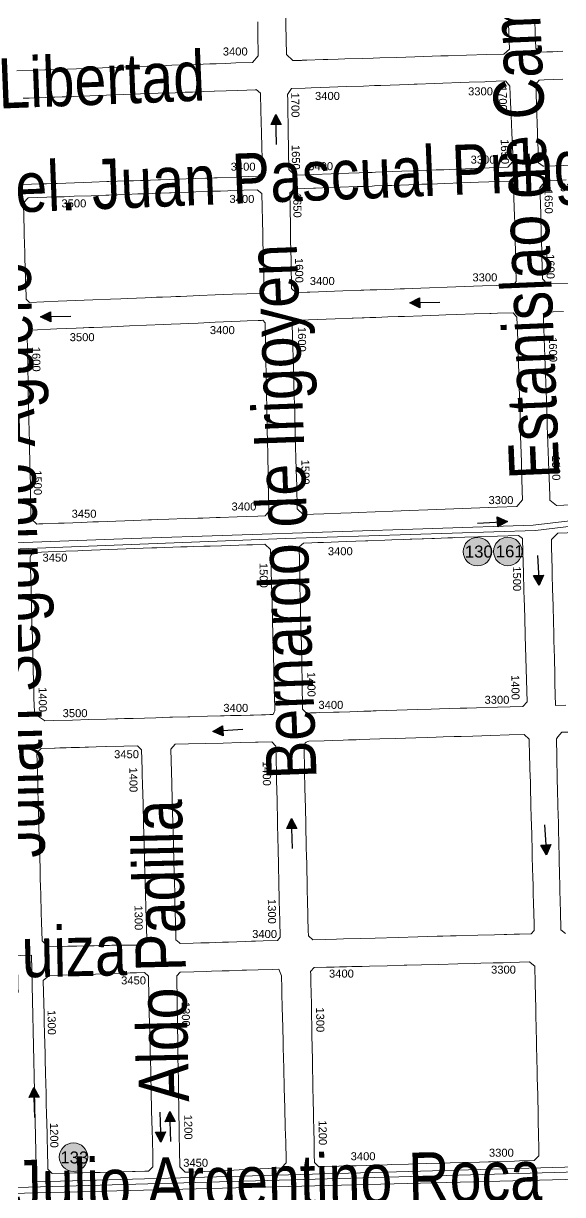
# Model space of a CAD drawing. Header units: millimetres. Extents: x 11558 to 23675, y 49449 to 61482.
# Drawn here: x 17126 to 17395, y 54693 to 55278 of the extents above; entities that cross this region are included whole.
import ezdxf

# ---------------------------------------------------------------- set-up
doc = ezdxf.new("R2010")
doc.units = ezdxf.units.MM
for name, color, linetype in [('0. plano base - nombres calles', 22, 'Continuous'), ('0. Plano Base - PLANO', 254, 'Continuous'), ('0. Plano base - sentido calles', 253, 'Continuous'), ('7. puesta en valor CC la lucila', 212, 'Continuous'), ('numeración', 7, 'Continuous')]:
    doc.layers.add(name, color=color, linetype=linetype)
for name, color, linetype, true_color in [('Linea 130 IDA', 7, 'Continuous', 0x26921c), ('Linea 133 ida', 7, 'Continuous', 0x940000), ('linea 161 vuelta', 7, 'Continuous', 0x9d070c), ('Linea 21 IDA Ramal F', 7, 'Continuous', 0x001861), ('Linea 314 IDA', 7, 'Continuous', 0x141414)]:
    doc.layers.add(name, color=color, linetype=linetype, true_color=true_color)
doc.layers.get('7. puesta en valor CC la lucila').off()
doc.styles.get("Standard").update_dxf_attribs({"font": 'arial.ttf'})

# ---------------------------------------------------------------- blocks, each defined once
blk = doc.blocks.new('MANZANAS')
at = {"layer": '0. Plano Base - PLANO', "color": 0, "linetype": 'Continuous', "lineweight": 5}
for points in [[(5637116, 6178210.33), (5637111.66, 6178207.84), (5637109.01, 6178206.33), (5637106.13, 6178204.69), (5637103.27, 6178205.46), (5637103.22, 6178205.55), (5637099.7, 6178211.81), (5637098.22, 6178214.43), (5637097.7, 6178215.36), (5637096.86, 6178216.86)], [(5637083.79, 6178213.21), (5637085.64, 6178209.97), (5637091.91, 6178198.94), (5637090.44, 6178195.51), (5637083.05, 6178191.37), (5637074.16, 6178186.39), (5637066.16, 6178181.92), (5637062.95, 6178180.12), (5637059.16, 6178178), (5637051.61, 6178173.77), (5637043.86, 6178169.43), (5637036.47, 6178165.29), (5637033.51, 6178163.63), (5637028.86, 6178161.03), (5637021.1, 6178156.69), (5637018.22, 6178155.07), (5637013.79, 6178152.59), (5637011.72, 6178151.44), (5637004.56, 6178147.42), (5637002.52, 6178146.28), (5637002.31, 6178146.16), (5637001.96, 6178145.97), (5636998.46, 6178144.01), (5636994.25, 6178145.34), (5636990.69, 6178151.8), (5636987.01, 6178158.45), (5636982.82, 6178166.06)], [(5637145.89, 6178161.74), (5637139, 6178157.84), (5637134.01, 6178155.02), (5637133.73, 6178154.86), (5637130.92, 6178155.25), (5637129.72, 6178157.39), (5637127.68, 6178161.02), (5637126.14, 6178163.75), (5637124.86, 6178166.03), (5637123.45, 6178168.53), (5637121.28, 6178172.39), (5637120.99, 6178172.91), (5637119.22, 6178176.05), (5637115.92, 6178181.93), (5637114.83, 6178183.87), (5637113.13, 6178186.89), (5637111.59, 6178189.6), (5637112.15, 6178192.05), (5637114.37, 6178193.36), (5637122.51, 6178197.97)], [(5636973.98, 6178153.09), (5636976.03, 6178149.31), (5636977.12, 6178147.3), (5636981.62, 6178138.99), (5636982.03, 6178138.24), (5636980.99, 6178133.93), (5636973.82, 6178129.87), (5636969.35, 6178127.34), (5636965.18, 6178124.98), (5636962.41, 6178123.41), (5636956.57, 6178120.11), (5636945.91, 6178114.07), (5636940.96, 6178111.26), (5636938.43, 6178109.83), (5636935.33, 6178108.08), (5636930.8, 6178105.51), (5636927.18, 6178103.46), (5636923.16, 6178101.18), (5636918.33, 6178098.45), (5636915.71, 6178096.97), (5636908.32, 6178092.78), (5636900.57, 6178088.39), (5636893.24, 6178084.24), (5636892.7, 6178083.93), (5636890.69, 6178082.79), (5636885.93, 6178080.1), (5636878.47, 6178075.88)], [(5637171.77, 6178108.69), (5637162.72, 6178103.61), (5637159.45, 6178104.78), (5637159.34, 6178104.98), (5637153.95, 6178114.67), (5637152.76, 6178116.8), (5637148.46, 6178124.53), (5637144.42, 6178131.79), (5637143.91, 6178132.72), (5637143.66, 6178133.17), (5637139.06, 6178141.43), (5637138.54, 6178142.38), (5637137.33, 6178144.54), (5637138.18, 6178148.92), (5637143.04, 6178151.7), (5637147.21, 6178154.08)], [(5637227.15, 6178012.84), (5637217.95, 6178007.59), (5637217.75, 6178007.48), (5637213.69, 6178008.28), (5637212.59, 6178010.22), (5637208.21, 6178017.99), (5637206.61, 6178020.82), (5637203.9, 6178025.65), (5637199.68, 6178033.13), (5637195.38, 6178040.75), (5637191.18, 6178048.2), (5637186.89, 6178055.82), (5637185.13, 6178058.94), (5637182.51, 6178063.59), (5637178.44, 6178070.8), (5637171.6, 6178082.93), (5637169.05, 6178087.46), (5637168.54, 6178088.36), (5637168.35, 6178088.7), (5637168.93, 6178090.97), (5637171.84, 6178092.58), (5637176.26, 6178095.03)], [(5636887.53, 6178065.16), (5636888.99, 6178065.99), (5636889.59, 6178066.33), (5636890.27, 6178066.72), (5636900.59, 6178072.57), (5636901.38, 6178073.02), (5636904.6, 6178074.85), (5636905.94, 6178075.61), (5636916.63, 6178081.67), (5636923.81, 6178085.75), (5636931.08, 6178089.88), (5636935.11, 6178092.16), (5636938.66, 6178094.18), (5636946.35, 6178098.54), (5636953.67, 6178102.69), (5636957.97, 6178105.13), (5636961.22, 6178106.98), (5636961.25, 6178106.99), (5636966.01, 6178109.69), (5636966.03, 6178109.71), (5636970.7, 6178112.36), (5636970.73, 6178112.37), (5636980.98, 6178118.19), (5636988.81, 6178122.63), (5636988.95, 6178122.71), (5636991.66, 6178122.2), (5636991.73, 6178122.07), (5636995.93, 6178114.38), (5636998.5, 6178109.68), (5637001.33, 6178104.5), (5637010.68, 6178087.51), (5637009.72, 6178084.71), (5637001.63, 6178080.12), (5637001.07, 6178079.8), (5636991.9, 6178074.62), (5636990.73, 6178073.96), (5636988.58, 6178072.74), (5636986.93, 6178071.81), (5636986.91, 6178071.8), (5636982.4, 6178069.26), (5636982.38, 6178069.24), (5636974.63, 6178064.86), (5636971.23, 6178062.94), (5636967.19, 6178060.66), (5636966.17, 6178060.08), (5636962.9, 6178058.24), (5636959.67, 6178056.41), (5636958.49, 6178055.75), (5636955.48, 6178054.04), (5636952.3, 6178052.25), (5636952.17, 6178052.18), (5636944.79, 6178048.01), (5636943.9, 6178047.5), (5636937.35, 6178043.81), (5636922.29, 6178035.3), (5636919.48, 6178033.71), (5636917.67, 6178032.69), (5636915.55, 6178031.49), (5636914.81, 6178031.07), (5636907.38, 6178026.88)], [(5637267.97, 6177921.01), (5637263.5, 6177918.53), (5637258.17, 6177928.19), (5637256.08, 6177931.99), (5637252, 6177939.4), (5637247.83, 6177946.96), (5637245.61, 6177950.99), (5637243.69, 6177954.47), (5637243.23, 6177955.31), (5637239.53, 6177962.02), (5637235.27, 6177969.75), (5637232.03, 6177975.65), (5637230.52, 6177978.39), (5637225.31, 6177987.85), (5637223.42, 6177991.27), (5637224.8, 6177995.48), (5637237.02, 6178002.42)], [(5637320.42, 6177819.72), (5637317.49, 6177820.36), (5637312.91, 6177828.69), (5637311.02, 6177832.13), (5637310.19, 6177833.65), (5637308.43, 6177836.85), (5637306.64, 6177840.11), (5637304.34, 6177844.29), (5637300.4, 6177851.46), (5637296.23, 6177859.06), (5637293.83, 6177863.42), (5637292.06, 6177866.64), (5637289.51, 6177871.29), (5637288.11, 6177873.84), (5637287.74, 6177874.5), (5637283.59, 6177882.04), (5637281.58, 6177885.7), (5637279.5, 6177889.5), (5637277.72, 6177892.74), (5637276.26, 6177895.4), (5637274.7, 6177898.24), (5637272.69, 6177901.89), (5637272.04, 6177903.07), (5637271.55, 6177903.96), (5637271.81, 6177905.16), (5637272.48, 6177908.19), (5637276.98, 6177910.64)]]:
    blk.add_lwpolyline(points, dxfattribs=at)
for points in [[(5637025.9, 6178093.67), (5637025.85, 6178093.64), (5637021.75, 6178094.84), (5637017.44, 6178102.83), (5637012.12, 6178112.67), (5637011.72, 6178113.4), (5637010.33, 6178115.98), (5637008.82, 6178118.77), (5637005.27, 6178125.34), (5637003.94, 6178127.81), (5637004.37, 6178131.31), (5637010.3, 6178134.67), (5637012.95, 6178136.17), (5637016.99, 6178138.46), (5637020.8, 6178140.61), (5637028.07, 6178144.73), (5637035.64, 6178149.01), (5637040.42, 6178151.72), (5637043.24, 6178153.31), (5637051.3, 6178157.88), (5637055.14, 6178160.05), (5637057.67, 6178161.48), (5637059.07, 6178162.27), (5637066.45, 6178166.45), (5637081.56, 6178175), (5637088.42, 6178178.89), (5637089.2, 6178179.33), (5637097.51, 6178184.03), (5637097.65, 6178183.98), (5637100.52, 6178182.73), (5637100.67, 6178182.47), (5637104.6, 6178175.62), (5637106.19, 6178172.86), (5637107.58, 6178170.45), (5637110.27, 6178165.76), (5637111.97, 6178162.82), (5637114.14, 6178159.03), (5637115.69, 6178156.34), (5637119.29, 6178150.08), (5637119.25, 6178149.89), (5637118.42, 6178146.29), (5637118.27, 6178146.2), (5637110.23, 6178141.63), (5637102.42, 6178137.19), (5637097.44, 6178134.36), (5637095.8, 6178133.43), (5637090.55, 6178130.44), (5637087.26, 6178128.57), (5637079.95, 6178124.41), (5637077.2, 6178122.85), (5637072.22, 6178120.02), (5637064.16, 6178115.43), (5637060.81, 6178113.53), (5637059.35, 6178112.69), (5637056.8, 6178111.25), (5637053.72, 6178109.49), (5637049.2, 6178106.92), (5637041.62, 6178102.61), (5637033.9, 6178098.22), (5637030.24, 6178096.14)], [(5637053.82, 6178042.1), (5637053.35, 6178041.83), (5637050.37, 6178042.64), (5637048.34, 6178046.41), (5637046.37, 6178050.04), (5637045.86, 6178050.98), (5637043.62, 6178055.13), (5637038.93, 6178063.78), (5637035.72, 6178069.73), (5637034.95, 6178071.15), (5637031.92, 6178076.75), (5637030.63, 6178079.14), (5637030.11, 6178080.09), (5637028.82, 6178082.48), (5637027.6, 6178084.75), (5637028.9, 6178087.61), (5637037.04, 6178092.22), (5637037.84, 6178092.68), (5637040.97, 6178094.45), (5637048.62, 6178098.78), (5637056.08, 6178103), (5637059.22, 6178104.78), (5637062.52, 6178106.65), (5637063.62, 6178107.27), (5637068.64, 6178110.11), (5637071.15, 6178111.53), (5637078.52, 6178115.7), (5637081.74, 6178117.52), (5637084.19, 6178118.91), (5637086.51, 6178120.22), (5637090.99, 6178122.76), (5637093.87, 6178124.39), (5637101.52, 6178128.72), (5637108.87, 6178132.88), (5637122.49, 6178140.59), (5637124.92, 6178139.84), (5637130.72, 6178129.43), (5637132.27, 6178126.61), (5637132.45, 6178126.32), (5637134.34, 6178122.91), (5637136.67, 6178118.71), (5637140.85, 6178111.19), (5637142.44, 6178108.33), (5637144.89, 6178103.92), (5637148.42, 6178097.57), (5637147.92, 6178095.47), (5637142.6, 6178092.45), (5637140.45, 6178091.23), (5637134.39, 6178087.79), (5637126.68, 6178083.43), (5637122.78, 6178081.21), (5637119.04, 6178079.09), (5637111.4, 6178074.75), (5637103.81, 6178070.45), (5637100.52, 6178068.58), (5637098.63, 6178067.52), (5637096.04, 6178066.05), (5637088.56, 6178061.8), (5637085.63, 6178060.14), (5637082.82, 6178058.55), (5637082.77, 6178058.52), (5637081.72, 6178057.92), (5637081.22, 6178057.64), (5637073.77, 6178053.41), (5637070.08, 6178051.32), (5637066.55, 6178049.32), (5637063.09, 6178047.35), (5637059.41, 6178045.27), (5637058.17, 6178044.56)], [(5636949.9, 6177983.3), (5636937.48, 6177976.21), (5636935.17, 6177976.82), (5636934.46, 6177978.1), (5636930.42, 6177985.38), (5636927.6, 6177990.45), (5636925.22, 6177994.75), (5636923.32, 6177998.17), (5636922.34, 6177999.93), (5636918.91, 6178006.1), (5636914.68, 6178013.74), (5636912.72, 6178017.26), (5636911.81, 6178018.9), (5636912.83, 6178022.18), (5636925.03, 6178029.09), (5636927.81, 6178030.66), (5636928.39, 6178030.99), (5636932.72, 6178033.44), (5636940.23, 6178037.69), (5636946.6, 6178041.31), (5636947.85, 6178042.01), (5636955.35, 6178046.26), (5636960.41, 6178049.13), (5636961.17, 6178049.56), (5636962.99, 6178050.59), (5636970.45, 6178054.81), (5636974.2, 6178056.94), (5636974.95, 6178057.37), (5636976.87, 6178058.45), (5636978.17, 6178059.19), (5636984.32, 6178062.67), (5636985.77, 6178063.49), (5636993.07, 6178067.63), (5636996.38, 6178069.5), (5636999.56, 6178071.3), (5637000.64, 6178071.92), (5637012.46, 6178078.61), (5637015.28, 6178077.9), (5637025.09, 6178060.18), (5637027.09, 6178056.57), (5637031.18, 6178049.18), (5637033.92, 6178044.23), (5637035.39, 6178041.57), (5637038.64, 6178035.7), (5637038.07, 6178033.64), (5637031.77, 6178030.05), (5637025.52, 6178026.48), (5637018.03, 6178022.2), (5637011.2, 6178018.3), (5637003.01, 6178013.63), (5637000.96, 6178012.46), (5636998.82, 6178011.23), (5636995.09, 6178009.11), (5636992.53, 6178007.64), (5636990.46, 6178006.46), (5636987.63, 6178004.85), (5636980.13, 6178000.56), (5636977.03, 6177998.79), (5636972.57, 6177996.25), (5636964.91, 6177991.87)], [(5637116.63, 6177950.2), (5637107.6, 6177945.06), (5637103.68, 6177946.31), (5637098.23, 6177956.15), (5637094.22, 6177963.39), (5637085.84, 6177978.51), (5637082.12, 6177985.22), (5637081.31, 6177986.69), (5637081.07, 6177987.12), (5637077.94, 6177992.76), (5637076.8, 6177994.82), (5637068.97, 6178008.95), (5637064.8, 6178016.47), (5637058.84, 6178027.23), (5637061.29, 6178030.53), (5637068.84, 6178034.8), (5637076.71, 6178039.25), (5637084.08, 6178043.41), (5637084.52, 6178043.66), (5637088.52, 6178045.92), (5637089.36, 6178046.4), (5637091.81, 6178047.78), (5637092.48, 6178048.16), (5637094.49, 6178049.3), (5637099.7, 6178052.24), (5637104.12, 6178054.74), (5637106.85, 6178056.29), (5637114.59, 6178060.66), (5637121.87, 6178064.77), (5637124.9, 6178066.49), (5637129.51, 6178069.09), (5637137.11, 6178073.53), (5637143.96, 6178077.27), (5637144.65, 6178077.65), (5637147.32, 6178079.11), (5637154.19, 6178082.87), (5637156.92, 6178081.91), (5637162.51, 6178071.91), (5637166.72, 6178064.38), (5637167.81, 6178062.44), (5637174.39, 6178050.67), (5637175.65, 6178048.43), (5637183.7, 6178034.03), (5637185.91, 6178030.07), (5637188.09, 6178026.18), (5637192.24, 6178018.75), (5637193.92, 6178015.76), (5637194.91, 6178013.99), (5637195.34, 6178013.22), (5637196.34, 6178011.43), (5637199.3, 6178006.14), (5637201.55, 6178002.11), (5637200.48, 6177997.88), (5637191.97, 6177993.04), (5637188.23, 6177990.91), (5637184.49, 6177988.78), (5637176.91, 6177984.48), (5637169.3, 6177980.15), (5637161.77, 6177975.87), (5637153.86, 6177971.37), (5637146.58, 6177967.23), (5637138.99, 6177962.91), (5637131.57, 6177958.7), (5637128.56, 6177956.98), (5637123.96, 6177954.36)], [(5636992.63, 6177880.07), (5636991.67, 6177879.53), (5636988.01, 6177880.5), (5636986.8, 6177882.71), (5636982.12, 6177891.25), (5636980.52, 6177894.18), (5636976.65, 6177901.23), (5636976.34, 6177901.79), (5636974.65, 6177904.87), (5636972.97, 6177907.95), (5636972.36, 6177909.07), (5636969.43, 6177914.4), (5636969.42, 6177914.43), (5636967.14, 6177918.59), (5636963.97, 6177924.36), (5636959.76, 6177932.04), (5636958.02, 6177935.23), (5636955.68, 6177939.5), (5636951.44, 6177947.23), (5636943.81, 6177961.16), (5636944.14, 6177962.67), (5636944.21, 6177962.96), (5636944.49, 6177964.23), (5636955.73, 6177970.69), (5636964.06, 6177975.47), (5636967.09, 6177977.21), (5636967.34, 6177977.35), (5636969.57, 6177978.64), (5636971.67, 6177979.84), (5636979.17, 6177984.15), (5636987.12, 6177988.71), (5636994.55, 6177992.99), (5637001.99, 6177997.26), (5637005.21, 6177999.1), (5637009.25, 6178001.43), (5637012.63, 6178003.37), (5637016.95, 6178005.85), (5637024.32, 6178010.08), (5637035.14, 6178016.29), (5637038.18, 6178018.04), (5637043, 6178020.81), (5637044.4, 6178021.62), (5637044.98, 6178021.95), (5637046.58, 6178021.38), (5637046.97, 6178020.66), (5637050.96, 6178013.35), (5637055.14, 6178005.67), (5637055.52, 6178004.98), (5637059.18, 6177998.28), (5637061.28, 6177994.42), (5637063.34, 6177990.65), (5637067.33, 6177983.32), (5637071.47, 6177975.73), (5637075.74, 6177967.9), (5637077.32, 6177965.01), (5637078.53, 6177962.79), (5637079.9, 6177960.28), (5637081.31, 6177957.69), (5637082.67, 6177955.2), (5637084.02, 6177952.72), (5637088.26, 6177944.95), (5637091.66, 6177938.7), (5637091.58, 6177938.33), (5637091.03, 6177935.81), (5637087.8, 6177933.99), (5637082.93, 6177931.23), (5637078.94, 6177928.96), (5637071.55, 6177924.78), (5637069.68, 6177923.72), (5637063.87, 6177920.43), (5637061.7, 6177919.2), (5637056.23, 6177916.1), (5637049.13, 6177912.07), (5637044.31, 6177909.34), (5637041.61, 6177907.82), (5637040.32, 6177907.08), (5637033.93, 6177903.47), (5637026.17, 6177899.07), (5637018.6, 6177894.78), (5637016.14, 6177893.39), (5637011.17, 6177890.58), (5637003.67, 6177886.32), (5637001.18, 6177884.91), (5636994.33, 6177881.03)], [(5637238.14, 6177904.44), (5637229.04, 6177899.35), (5637224.81, 6177896.99), (5637221.84, 6177895.33), (5637212.8, 6177890.27), (5637209.23, 6177888.28), (5637203.26, 6177884.94), (5637185.28, 6177874.88), (5637183.97, 6177874.15), (5637182.83, 6177873.52), (5637180.4, 6177872.16), (5637179.86, 6177871.85), (5637176.92, 6177870.21), (5637173.79, 6177868.46), (5637169.13, 6177865.85), (5637167.83, 6177865.12), (5637166.61, 6177864.44), (5637160.29, 6177860.91), (5637159, 6177860.19), (5637157.69, 6177859.46), (5637156.56, 6177858.83), (5637154.83, 6177857.86), (5637152.12, 6177858.69), (5637145.88, 6177870.22), (5637141.44, 6177878.43), (5637136.82, 6177886.97), (5637132.43, 6177894.77), (5637128.7, 6177901.6), (5637127.7, 6177903.42), (5637125.35, 6177907.72), (5637124.84, 6177908.67), (5637123.43, 6177911.24), (5637120.37, 6177916.86), (5637113.28, 6177929.84), (5637114.36, 6177932.54), (5637118.01, 6177934.6), (5637120.52, 6177936.03), (5637123.05, 6177937.46), (5637132.85, 6177943.01), (5637141.32, 6177947.81), (5637142.39, 6177948.42), (5637149.7, 6177952.56), (5637152.77, 6177954.3), (5637157.91, 6177957.21), (5637160.68, 6177958.78), (5637161.4, 6177959.19), (5637166.02, 6177961.81), (5637166.48, 6177962.07), (5637170.11, 6177964.12), (5637171.27, 6177964.78), (5637177.12, 6177968.1), (5637179.1, 6177969.22), (5637180, 6177969.73), (5637184.54, 6177972.3), (5637190.11, 6177975.46), (5637198.8, 6177980.38), (5637207.82, 6177985.45), (5637210.4, 6177984.94), (5637210.49, 6177984.78), (5637216.47, 6177974.01), (5637218.43, 6177970.48), (5637223.35, 6177961.63), (5637224.77, 6177959.06), (5637229.58, 6177950.41), (5637233.97, 6177942.51), (5637250.05, 6177913.55), (5637249.19, 6177910.62)], [(5637044.38, 6177796.24), (5637040.64, 6177794.16), (5637040.47, 6177794.18), (5637036.89, 6177794.6), (5637034.43, 6177794.89), (5637033.96, 6177795.72), (5637030.58, 6177801.73), (5637028.89, 6177804.74), (5637026.91, 6177808.31), (5637025.5, 6177810.87), (5637024.64, 6177812.43), (5637020.4, 6177820.08), (5637016.22, 6177827.63), (5637011.97, 6177835.31), (5637007.74, 6177842.96), (5637003.72, 6177850.22), (5636997.13, 6177862.13), (5636996.45, 6177863.4), (5636996.27, 6177864.24), (5636996.37, 6177865.09), (5636996.75, 6177865.85), (5636997.37, 6177866.46), (5637003.23, 6177869.81), (5637010.88, 6177874.17), (5637016.03, 6177877.11), (5637018.21, 6177878.36), (5637033.32, 6177886.97), (5637044.51, 6177893.36), (5637048.15, 6177895.44), (5637050.35, 6177896.67), (5637060.82, 6177902.54), (5637063.56, 6177904.07), (5637066.28, 6177905.59), (5637070.87, 6177908.17), (5637073.65, 6177909.73), (5637078.56, 6177912.48), (5637086.15, 6177916.73), (5637089.6, 6177918.66), (5637092.16, 6177920.1), (5637097.47, 6177923.07), (5637101.28, 6177922.06), (5637105.59, 6177914.26), (5637110.2, 6177905.94), (5637111.29, 6177903.98), (5637113.99, 6177899.11), (5637118.05, 6177891.78), (5637122.33, 6177884.04), (5637126.6, 6177876.33), (5637134.94, 6177861.27), (5637137.44, 6177856.76), (5637139.38, 6177853.26), (5637139.67, 6177852.71), (5637140.27, 6177851.58), (5637140.34, 6177850.83), (5637140.38, 6177849.55), (5637138.98, 6177848.78), (5637137.02, 6177847.69), (5637136.43, 6177847.36), (5637135.32, 6177846.74), (5637131.8, 6177844.79), (5637131.12, 6177844.41), (5637130.71, 6177844.19), (5637130.3, 6177843.96), (5637126.44, 6177841.81), (5637126.11, 6177841.63), (5637125.16, 6177841.1), (5637121.8, 6177839.24), (5637118.99, 6177837.68), (5637117.31, 6177836.74), (5637111.65, 6177833.6), (5637103.96, 6177829.33), (5637103.08, 6177828.84), (5637096.38, 6177825.12), (5637095.3, 6177824.52), (5637089.08, 6177821.06), (5637079.2, 6177815.58), (5637075.38, 6177813.46), (5637072.47, 6177811.83), (5637071.47, 6177811.28), (5637067.61, 6177809.14), (5637059.89, 6177804.85), (5637052.67, 6177800.84)], [(5637215.55, 6177761.94), (5637209.87, 6177758.79), (5637206.95, 6177759.57), (5637205.67, 6177761.89), (5637202.6, 6177767.49), (5637201.23, 6177769.98), (5637199.35, 6177773.39), (5637195.23, 6177780.9), (5637193.61, 6177783.86), (5637191.45, 6177787.79), (5637189.59, 6177791.17), (5637187.87, 6177794.31), (5637185.67, 6177798.32), (5637184.01, 6177801.34), (5637181.81, 6177805.34), (5637181.28, 6177806.31), (5637180.85, 6177807.09), (5637179.91, 6177808.81), (5637176.39, 6177815.21), (5637176.17, 6177815.61), (5637171.44, 6177824.22), (5637167.44, 6177831.51), (5637165.37, 6177835.28), (5637163.58, 6177838.53), (5637161.58, 6177842.19), (5637161.34, 6177842.63), (5637161.13, 6177843.54), (5637161.25, 6177844.46), (5637161.43, 6177844.9), (5637162.01, 6177845.63), (5637162.39, 6177845.91), (5637169.03, 6177849.63), (5637172.55, 6177851.6), (5637177.29, 6177854.26), (5637179.69, 6177855.61), (5637182.98, 6177857.46), (5637184.63, 6177858.38), (5637193.25, 6177863.21), (5637200.06, 6177867.03), (5637209.01, 6177872.05), (5637214.24, 6177874.99), (5637217.91, 6177877.05), (5637220.96, 6177878.76), (5637225.75, 6177881.44), (5637228.84, 6177883.17), (5637233.85, 6177885.98), (5637241.7, 6177890.39), (5637249.65, 6177894.85), (5637256.24, 6177898.54), (5637259.56, 6177897.59), (5637263.74, 6177890.05), (5637265.76, 6177886.39), (5637266.92, 6177884.3), (5637268.3, 6177881.82), (5637270.12, 6177878.52), (5637272.37, 6177874.46), (5637274.3, 6177870.98), (5637275.76, 6177868.35), (5637278.47, 6177863.45), (5637282.59, 6177856.01), (5637283.98, 6177853.5), (5637285.43, 6177850.89), (5637286.45, 6177849.04), (5637288.01, 6177846.23), (5637290.94, 6177840.94), (5637293.02, 6177837.18), (5637295.04, 6177833.54), (5637297.04, 6177829.93), (5637299.32, 6177825.8), (5637304.28, 6177816.86), (5637305.89, 6177813.95), (5637305.28, 6177811.75), (5637300.22, 6177808.94), (5637297.78, 6177807.59), (5637294.62, 6177805.83), (5637293.46, 6177805.19), (5637289.25, 6177802.85), (5637282, 6177798.83), (5637272.43, 6177793.52), (5637270.03, 6177792.18), (5637266.63, 6177790.3), (5637264.17, 6177788.93), (5637255.81, 6177784.29), (5637247.2, 6177779.51), (5637237.09, 6177773.9), (5637230.8, 6177770.4), (5637223.24, 6177766.21), (5637220.17, 6177764.5)], [(5637157.68, 6177729.74), (5637151.95, 6177726.51), (5637151.19, 6177726.71), (5637150.16, 6177726.98), (5637149.22, 6177727.23), (5637144.92, 6177734.99), (5637140.3, 6177743.31), (5637137.63, 6177748.13), (5637135.53, 6177751.92), (5637132.55, 6177757.29), (5637130.74, 6177760.57), (5637125.98, 6177769.15), (5637121.11, 6177777.94), (5637117.94, 6177783.66), (5637116.22, 6177786.75), (5637113.98, 6177790.79), (5637112.58, 6177793.32), (5637111.3, 6177795.62), (5637103.03, 6177810.54), (5637103.78, 6177813.73), (5637109.65, 6177816.98), (5637117.19, 6177821.17), (5637124.72, 6177825.34), (5637132.25, 6177829.52), (5637132.27, 6177829.53), (5637138.85, 6177833.18), (5637138.99, 6177833.26), (5637140.05, 6177833.85), (5637146.01, 6177837.15), (5637148.87, 6177836.17), (5637155.32, 6177824.39), (5637157.08, 6177821.18), (5637161.91, 6177812.36), (5637162.6, 6177811.1), (5637163.81, 6177808.9), (5637165.26, 6177806.26), (5637166.89, 6177803.28), (5637171.73, 6177794.44), (5637172.84, 6177792.41), (5637174.14, 6177790.04), (5637174.7, 6177789.01), (5637176.34, 6177786.02), (5637177.95, 6177783.08), (5637181.28, 6177777), (5637186, 6177768.38), (5637190.86, 6177759.52), (5637194.72, 6177752.46), (5637194.29, 6177750.34), (5637188.08, 6177746.84), (5637184.81, 6177745), (5637183.01, 6177743.99), (5637180.26, 6177742.44), (5637172.98, 6177738.34), (5637170.46, 6177736.93), (5637164.64, 6177733.65), (5637163.78, 6177733.17), (5637160.96, 6177731.58)], [(5637044.38, 6177778.21), (5637045.36, 6177781), (5637051.14, 6177784.23), (5637051.56, 6177784.46), (5637053.57, 6177785.58), (5637053.75, 6177785.68), (5637055.19, 6177786.48), (5637056.3, 6177787.1), (5637058.42, 6177788.29), (5637058.59, 6177788.38), (5637062.18, 6177790.38), (5637064.56, 6177791.71), (5637065.5, 6177792.23), (5637066.09, 6177792.56), (5637069.33, 6177794.36), (5637069.44, 6177794.43), (5637073.6, 6177796.74), (5637073.74, 6177796.82), (5637081.5, 6177801.15), (5637087.49, 6177804.49), (5637090.15, 6177803.54), (5637094.91, 6177795.01), (5637096.19, 6177792.71), (5637098.57, 6177788.44), (5637103.32, 6177779.9), (5637108.06, 6177771.24), (5637113.08, 6177762.14), (5637117.34, 6177754.42), (5637122.81, 6177744.62), (5637125.06, 6177740.58), (5637125.86, 6177739.15), (5637127.67, 6177735.91), (5637129.3, 6177732.99), (5637130.26, 6177731.26), (5637136.24, 6177720.55), (5637136.02, 6177719.5), (5637135.84, 6177718.62), (5637135.54, 6177717.16), (5637129.72, 6177714.16), (5637126.62, 6177712.57), (5637122.05, 6177710.06), (5637120.95, 6177709.45), (5637117.38, 6177707.49), (5637114.23, 6177705.76), (5637113.16, 6177705.18), (5637110.23, 6177703.57), (5637106.66, 6177701.61), (5637105.49, 6177700.97), (5637102.82, 6177699.5), (5637099.09, 6177697.45), (5637094.09, 6177694.7), (5637090.06, 6177695.99), (5637089.97, 6177696.16), (5637085.6, 6177704.02), (5637083.24, 6177708.28), (5637081.92, 6177710.64), (5637080.26, 6177713.64), (5637080.2, 6177713.74), (5637078.7, 6177716.44), (5637077.08, 6177719.37), (5637074.84, 6177723.4), (5637074.79, 6177723.49), (5637072.19, 6177728.17), (5637070.37, 6177731.43), (5637070.31, 6177731.54), (5637067.26, 6177737.03), (5637062.5, 6177745.61), (5637057.56, 6177754.5), (5637056.88, 6177755.71), (5637052.71, 6177763.23), (5637049.51, 6177768.98)], [(5637267.34, 6177660.91), (5637264.89, 6177659.55), (5637261.87, 6177660.45), (5637260.1, 6177663.7), (5637257.39, 6177668.68), (5637253.64, 6177675.55), (5637251.72, 6177679.07), (5637249.56, 6177683.04), (5637247.57, 6177686.69), (5637243.38, 6177694.37), (5637241.42, 6177697.97), (5637240.28, 6177700.05), (5637239.83, 6177700.89), (5637239.3, 6177701.86), (5637236.81, 6177706.43), (5637234.96, 6177709.82), (5637230.88, 6177717.3), (5637229.49, 6177719.86), (5637228.72, 6177721.27), (5637227.14, 6177724.16), (5637226.31, 6177725.69), (5637224.34, 6177729.31), (5637221.04, 6177735.36), (5637219.23, 6177738.67), (5637216.9, 6177742.95), (5637216.22, 6177744.2), (5637216.89, 6177746.74), (5637222.34, 6177749.76), (5637225.66, 6177751.6), (5637227.96, 6177752.87), (5637229.23, 6177753.57), (5637231.04, 6177754.57), (5637233.42, 6177755.89), (5637237.86, 6177758.35), (5637241.12, 6177760.15), (5637248.81, 6177764.4), (5637256.2, 6177768.49), (5637257.45, 6177769.18), (5637263.89, 6177772.74), (5637271.46, 6177776.93), (5637279.65, 6177781.46), (5637287.06, 6177785.56), (5637289.83, 6177787.09), (5637295.09, 6177790), (5637295.76, 6177790.38), (5637299.56, 6177792.47), (5637302.53, 6177794.12), (5637306.6, 6177796.37), (5637311.07, 6177798.84), (5637311.53, 6177798.76), (5637314.37, 6177798.27), (5637318.54, 6177790.64), (5637324.55, 6177779.67), (5637326.79, 6177775.56), (5637328.72, 6177772.03), (5637328.98, 6177771.57), (5637332.81, 6177764.56), (5637333.03, 6177764.17), (5637337.18, 6177756.57), (5637338.96, 6177753.32), (5637341.41, 6177748.84), (5637342.97, 6177745.99), (5637345.6, 6177741.17), (5637349.8, 6177733.5), (5637352.1, 6177729.29), (5637354.3, 6177725.27), (5637358.65, 6177717.32), (5637359.87, 6177715.09), (5637358.86, 6177711.87), (5637358.7, 6177711.78), (5637352.39, 6177708.26), (5637350.22, 6177707.06), (5637342.93, 6177703), (5637339.76, 6177701.23), (5637338.85, 6177700.73), (5637334.93, 6177698.55), (5637327.46, 6177694.39), (5637322.14, 6177691.42), (5637319.5, 6177689.95), (5637311.95, 6177685.75), (5637303.93, 6177681.28), (5637296.6, 6177677.2), (5637294.73, 6177676.16), (5637288.69, 6177672.8), (5637285.67, 6177671.12), (5637281.08, 6177668.56), (5637277.27, 6177666.44), (5637273.49, 6177664.33)], [(5637209.48, 6177627.79), (5637206.88, 6177626.28), (5637203.16, 6177627.4), (5637199.13, 6177634.89), (5637195.63, 6177641.39), (5637194.5, 6177643.48), (5637189.9, 6177652.01), (5637185.01, 6177661.1), (5637182.27, 6177666.17), (5637180.27, 6177669.89), (5637176.73, 6177676.46), (5637175.53, 6177678.67), (5637172.41, 6177684.48), (5637170.87, 6177687.33), (5637167.88, 6177692.87), (5637166.09, 6177696.2), (5637164.08, 6177699.93), (5637157.89, 6177711.42), (5637158.56, 6177713.88), (5637164.48, 6177717.18), (5637169.85, 6177720.18), (5637172.2, 6177721.49), (5637176.84, 6177724.08), (5637179.95, 6177725.81), (5637185.52, 6177728.92), (5637187.46, 6177730), (5637192.6, 6177732.87), (5637198.68, 6177736.26), (5637201.64, 6177737.92), (5637204.28, 6177735.55), (5637207.37, 6177729.96), (5637208.55, 6177727.82), (5637211.97, 6177721.64), (5637216.71, 6177713.06), (5637217.51, 6177711.6), (5637219.51, 6177707.98), (5637221.65, 6177704.11), (5637224.07, 6177699.73), (5637226.65, 6177695.05), (5637231.33, 6177686.59), (5637236.25, 6177677.68), (5637240.82, 6177669.4), (5637242.77, 6177665.87), (5637244.42, 6177662.88), (5637244.89, 6177662.04), (5637248.37, 6177655.74), (5637249.46, 6177653.76), (5637248.46, 6177650.46), (5637242.95, 6177647.25), (5637235.24, 6177642.77), (5637232.46, 6177641.15), (5637227.82, 6177638.45), (5637220.23, 6177634.04), (5637212.81, 6177629.72)], [(5637154.2, 6177598.44), (5637148.11, 6177595.09), (5637145.33, 6177595.98), (5637143.74, 6177598.87), (5637141.88, 6177602.24), (5637136.72, 6177611.58), (5637131.88, 6177620.35), (5637129.58, 6177624.51), (5637127.74, 6177627.84), (5637127.03, 6177629.12), (5637122.2, 6177637.88), (5637118.75, 6177644.12), (5637117.41, 6177646.54), (5637112.53, 6177655.4), (5637109.76, 6177660.41), (5637107.73, 6177664.08), (5637105.26, 6177668.55), (5637099.74, 6177678.55), (5637101.2, 6177682.19), (5637106.12, 6177684.94), (5637109.48, 6177686.83), (5637110.57, 6177687.44), (5637113.87, 6177689.29), (5637121.42, 6177693.52), (5637129.07, 6177697.82), (5637133.63, 6177700.37), (5637136.47, 6177701.97), (5637139.33, 6177703.57), (5637142.75, 6177705.49), (5637145.38, 6177704.74), (5637145.54, 6177704.45), (5637150.41, 6177695.59), (5637151.88, 6177692.93), (5637153.73, 6177689.56), (5637157.16, 6177683.33), (5637157.85, 6177682.09), (5637158.49, 6177680.92), (5637163.38, 6177672.03), (5637168.18, 6177663.32), (5637169.48, 6177660.96), (5637173, 6177654.58), (5637177.78, 6177645.88), (5637182.65, 6177637.05), (5637184.71, 6177633.31), (5637188.76, 6177625.94), (5637189.16, 6177625.22), (5637190.97, 6177621.92), (5637191.32, 6177621.29), (5637190.28, 6177618.28), (5637188.68, 6177617.4), (5637184.5, 6177615.1), (5637183.29, 6177614.43), (5637176.81, 6177610.87), (5637169.19, 6177606.68), (5637167.12, 6177605.54), (5637166.23, 6177605.05), (5637161.62, 6177602.51), (5637157.99, 6177600.52)]]:
    blk.add_lwpolyline(points, close=True, dxfattribs=at)
blk = doc.blocks.new('130 ida')
at = {"layer": 'Linea 130 IDA', "lineweight": 211, "true_color": 0xededed}
h = blk.add_hatch(color=7, dxfattribs=at)
h.dxf.hatch_style = 1
edge = h.paths.add_edge_path()
edge.add_arc((0, 0), 7.11, 0, 360)
at = {"layer": 'Linea 130 IDA', "lineweight": 9}
blk.add_circle((0, 0), 7.11, dxfattribs=at)
at = {"layer": 'Linea 130 IDA', "lineweight": 211, "insert": (-6.31, 3.02), "char_height": 6, "attachment_point": 1}
blk.add_mtext_dynamic_manual_height_columns('130', width=19.512, gutter_width=12.5, heights=[0], dxfattribs=at)
blk = doc.blocks.new('161vuelta')
at = {"layer": 'linea 161 vuelta', "lineweight": 211, "true_color": 0xededed}
h = blk.add_hatch(color=7, dxfattribs=at)
h.dxf.hatch_style = 1
edge = h.paths.add_edge_path()
edge.add_arc((0, 0), 7.11, 0, 360)
at = {"layer": 'linea 161 vuelta', "lineweight": 9}
blk.add_circle((0, 0), 7.11, dxfattribs=at)
at = {"layer": 'linea 161 vuelta', "lineweight": 9, "insert": (-6.03, 3.07), "char_height": 6, "attachment_point": 1}
blk.add_mtext_dynamic_manual_height_columns('161', width=16.4579, gutter_width=12.5, heights=[0], dxfattribs=at)
blk = doc.blocks.new('133 ida')
at = {"layer": 'Linea 133 ida', "lineweight": 211, "true_color": 0xededed}
h = blk.add_hatch(color=7, dxfattribs=at)
h.dxf.hatch_style = 1
edge = h.paths.add_edge_path()
edge.add_arc((0, 0), 7.11, 0, 360)
at = {"layer": 'Linea 133 ida', "lineweight": 9}
blk.add_circle((0, 0), 7.11, dxfattribs=at)
at = {"layer": 'Linea 133 ida', "lineweight": 15, "insert": (-6.61, 2.83), "char_height": 6, "attachment_point": 1}
blk.add_mtext_dynamic_manual_height_columns('133', width=16.4579, gutter_width=12.5, heights=[0], dxfattribs=at)

msp = doc.modelspace()

# ---------------------------------------------------------------- hatches: boundary and pattern name
at = {"layer": '0. Plano base - sentido calles', "linetype": 'Continuous', "lineweight": 25, "ltscale": 2, "true_color": 0x1a1a1a}
h = msp.add_hatch(color=250, dxfattribs=at)
h.dxf.hatch_style = 1
h.paths.add_polyline_path([(17252.2, 55232.78), (17249.82, 55227.71), (17252.32, 55227.78)])
h.paths.add_polyline_path([(17252.2, 55232.78), (17252.32, 55227.78), (17254.82, 55227.84)])
h = msp.add_hatch(color=250, dxfattribs=at)
h.dxf.hatch_style = 1
h.paths.add_polyline_path([(17319.05, 55138.58), (17324.09, 55136.16), (17324.05, 55138.66)])
h.paths.add_polyline_path([(17319.05, 55138.58), (17324.05, 55138.66), (17324, 55141.16)])
h = msp.add_hatch(color=250, dxfattribs=at)
h.dxf.hatch_style = 1
h.paths.add_polyline_path([(17134.68, 55131.64), (17139.72, 55129.23), (17139.68, 55131.73)])
h.paths.add_polyline_path([(17134.68, 55131.64), (17139.68, 55131.73), (17139.64, 55134.23)])
h = msp.add_hatch(color=250, dxfattribs=at)
h.dxf.hatch_style = 1
h.paths.add_polyline_path([(17367.85, 55029.44), (17362.71, 55031.64), (17362.86, 55029.14)])
h.paths.add_polyline_path([(17367.85, 55029.44), (17362.86, 55029.14), (17363.01, 55026.65)])
h = msp.add_hatch(color=250, dxfattribs=at)
h.dxf.hatch_style = 1
h.paths.add_polyline_path([(17383.7, 54997.49), (17385.91, 55002.62), (17383.41, 55002.48)])
h.paths.add_polyline_path([(17383.7, 54997.49), (17383.41, 55002.48), (17380.91, 55002.33)])
h = msp.add_hatch(color=250, dxfattribs=at)
h.dxf.hatch_style = 1
h.paths.add_polyline_path([(17220.68, 54924.49), (17225.82, 54922.29), (17225.67, 54924.79)])
h.paths.add_polyline_path([(17220.68, 54924.49), (17225.67, 54924.79), (17225.52, 54927.28)])
h = msp.add_hatch(color=250, dxfattribs=at)
h.dxf.hatch_style = 1
h.paths.add_polyline_path([(17260.04, 54880.96), (17257.67, 54875.9), (17260.17, 54875.96)])
h.paths.add_polyline_path([(17260.04, 54880.96), (17260.17, 54875.96), (17262.67, 54876.03)])
h = msp.add_hatch(color=250, dxfattribs=at)
h.dxf.hatch_style = 1
h.paths.add_polyline_path([(17387.32, 54862.78), (17389.52, 54867.92), (17387.03, 54867.77)])
h.paths.add_polyline_path([(17387.32, 54862.78), (17387.03, 54867.77), (17384.53, 54867.63)])
h = msp.add_hatch(color=250, dxfattribs=at)
h.dxf.hatch_style = 1
h.paths.add_polyline_path([(17131.27, 54746.57), (17128.93, 54741.49), (17131.43, 54741.58)])
h.paths.add_polyline_path([(17131.27, 54746.57), (17131.43, 54741.58), (17133.93, 54741.66)])
h = msp.add_hatch(color=250, dxfattribs=at)
h.dxf.hatch_style = 1
h.paths.add_polyline_path([(17199.15, 54734.48), (17196.82, 54729.4), (17199.32, 54729.48)])
h.paths.add_polyline_path([(17199.15, 54734.48), (17199.32, 54729.48), (17201.82, 54729.57)])
h = msp.add_hatch(color=250, dxfattribs=at)
h.dxf.hatch_style = 1
h.paths.add_polyline_path([(17194.67, 54719.32), (17197, 54724.4), (17194.5, 54724.32)])
h.paths.add_polyline_path([(17194.67, 54719.32), (17194.5, 54724.32), (17192, 54724.23)])

# ---------------------------------------------------------------- linework, layer by layer
at = {"layer": '0. Plano base - sentido calles', "color": 250, "linetype": 'Continuous', "lineweight": 25, "ltscale": 2, "true_color": 0x1a1a1a}
for points in [[(17252.58, 55217.78), (17252.2, 55232.78), (17254.82, 55227.84), (17249.82, 55227.71), (17252.2, 55232.78)], [(17334.04, 55138.83), (17319.05, 55138.58), (17324, 55141.16), (17324.09, 55136.16), (17319.05, 55138.58)], [(17149.68, 55131.9), (17134.68, 55131.64), (17139.64, 55134.23), (17139.72, 55129.23), (17134.68, 55131.64)], [(17352.88, 55028.54), (17367.85, 55029.44), (17363.01, 55026.65), (17362.71, 55031.64), (17367.85, 55029.44)], [(17382.83, 55012.46), (17383.7, 54997.49), (17380.91, 55002.33), (17385.91, 55002.62), (17383.7, 54997.49)], [(17235.65, 54925.39), (17220.68, 54924.49), (17225.52, 54927.28), (17225.82, 54922.29), (17220.68, 54924.49)], [(17260.42, 54865.97), (17260.04, 54880.96), (17262.67, 54876.03), (17257.67, 54875.9), (17260.04, 54880.96)], [(17386.44, 54877.76), (17387.32, 54862.78), (17384.53, 54867.63), (17389.52, 54867.92), (17387.32, 54862.78)], [(17131.76, 54731.58), (17131.27, 54746.57), (17133.93, 54741.66), (17128.93, 54741.49), (17131.27, 54746.57)], [(17194.15, 54734.31), (17194.67, 54719.32), (17192, 54724.23), (17197, 54724.4), (17194.67, 54719.32)], [(17199.67, 54719.49), (17199.15, 54734.48), (17201.82, 54729.57), (17196.82, 54729.4), (17199.15, 54734.48)]]:
    msp.add_lwpolyline(points, dxfattribs=at)
at = {"layer": 'Linea 130 IDA', "lineweight": 15}
msp.add_lwpolyline([(16514.95, 55962.65), (16678.8, 55969.33), (16755.15, 55972.06), (16816.25, 55821.24), (16877.41, 55674.74), (16927.52, 55598.9), (16973.23, 55526.9), (17021.64, 55454.16), (17070.51, 55378.89), (17063.57, 55274.56), (17058.62, 55200.84), (17057.32, 55188.71), (17052.01, 55113.61), (17046.99, 55022.21), (17043.06, 55012.58), (17256.97, 55020.84), (17381.95, 55024.92), (17523.85, 55042.02), (17631.22, 55044.79), (17719.85, 55041.94), (18496.71, 55071.93)], dxfattribs=at)
at = {"layer": 'Linea 133 ida', "lineweight": 15}
msp.add_lwpolyline([(19562.59, 53365.53), (19583.19, 53563.54), (19603.79, 53766.03), (19616.26, 53891.75), (19630.97, 54062.57), (19646.27, 54181.66), (19657.19, 54298.97), (19673.26, 54494.3), (19682.32, 54637.76), (19691.69, 54754.78, 0.452211), (19684.26, 54762.45, -0.013337), (19426.39, 54756.93), (18399.86, 54732.21), (15988.39, 54664.92)], format="xyb", dxfattribs=at)
at = {"layer": 'linea 161 vuelta', "lineweight": 15}
msp.add_lwpolyline([(16377.73, 54990.61), (16669.3, 55001.24), (16932.55, 55011.67), (17180.19, 55020.92), (17380.77, 55027.58), (17524.55, 55044.5), (17631.36, 55047.33), (17719.89, 55044.23), (17883.27, 55051.21), (18139.01, 55062.11), (18475.66, 55074.32), (18885.17, 55091.23), (19228.11, 55104.31), (19439.91, 55114.21), (19611.13, 55120.88), (19764.84, 55124.7), (19906.17, 55129.23), (20013.12, 55131.85), (20354.35, 55141.12)], dxfattribs=at)
at = {"layer": 'Linea 21 IDA Ramal F', "lineweight": 15}
msp.add_lwpolyline([(19562.13, 53371.55), (19621.52, 53946.06), (19625.4, 53955.63), (19767.33, 53958.9), (19770.79, 54073.68), (19635.35, 54071.36), (19585.14, 54090.3), (18810.43, 54075.61), (18549.02, 54068.43), (18529.95, 54738.19), (17132.56, 54699.44), (17130.04, 54812.7), (17036.25, 54809.78), (17066.66, 55023.36), (17072.07, 55096.53), (17078.98, 55194.89), (16604.74, 55179.32), (16699.03, 55011.97)], dxfattribs=at)
at = {"layer": 'Linea 314 IDA', "lineweight": 15}
msp.add_lwpolyline([(19678.64, 54758.26), (17014.41, 54690.91), (17016.09, 54700.89), (17030.3, 54810.59), (17060.69, 55024), (17066.08, 55096.96), (17073.31, 55199.76), (17087.6, 55374.92), (16998.36, 55515.36), (16948.17, 55592.28), (16899.18, 55667.23), (16875.53, 55724.13), (16836.61, 55820.81), (16774.39, 55964.08), (16768.11, 56071.64), (16762.32, 56163.65), (16754.13, 56294.73), (16742.89, 56384.99), (16730.61, 56482.19), (16683.93, 56845.49), (16636.62, 57213.81), (16606.32, 57461.78)], dxfattribs=at)

# ---------------------------------------------------------------- block references
at = {"layer": '0. Plano Base - PLANO', "color": 28, "lineweight": 5, "true_color": 0x0d0d0d, "rotation": 332.5463477508169}
msp.add_blockref('MANZANAS', (-7833237.48, -2828296.13), dxfattribs=at)
at = {"layer": '7. puesta en valor CC la lucila', "color": 250, "lineweight": 30, "rotation": 332.5463477508169}
msp.add_blockref('MANZANAS', (-7833237.48, -2828296.13), dxfattribs=at)
at = {"layer": 'Linea 130 IDA', "lineweight": 15}
msp.add_blockref('130 ida', (17352.89, 55014.34), dxfattribs=at)
at = {"layer": 'Linea 133 ida', "lineweight": 15}
msp.add_blockref('133 ida', (17151.1, 54711.77), dxfattribs=at)
at = {"layer": 'linea 161 vuelta', "lineweight": 15}
msp.add_blockref('161vuelta', (17368.05, 55014.42), dxfattribs=at)

# ---------------------------------------------------------------- texts
at = {"layer": '0. plano base - nombres calles', "color": 250, "lineweight": 15, "true_color": 0x1a1a1a, "char_height": 25, "attachment_point": 1}
for s, width, insert, rotation in [('{\\fArial Narrow|b0|i0|c0|p34;Estanislao de Campo}', 329.255, (17368.95, 55050.01), 92.39342), ('{\\fArial Narrow|b0|i0|c0|p34;Libertad}', 329.255, (17112.81, 55260.67), 2.27938), ('{\\fArial Narrow|b0|i0|c0|p34;Cnel. Juan Pascual Pringles}', 374.599, (17084.95, 55207.36), 2.27938), ('{\\fArial Narrow|b0|i0|c0|p34;Bernardo de Irigoyen}', 329.255, (17247.6, 54900.17), 92.14766), ('{\\fArial Narrow|b0|i0|c0|p34;Julián Segundo Agüero}', 329.255, (17111.91, 54860.9), 91.40425), ('{\\fArial Narrow|b0|i0|c0|p34;Aldo Padilla}', 329.255, (17183.89, 54738.85), 91.40425), ('{\\fArial Narrow|b0|i0|c0|p34;Gral. Justo José de Urquiza}', 404.0335, (16824.07, 54819.9), 1.26665), ('{\\fArial Narrow|b0|i0|c0|p34;Gral. Julio Argentino Roca}', 350.9564, (17050.67, 54708.91), 1.08363)]:
    msp.add_mtext_dynamic_manual_height_columns(s, width=width, gutter_width=12.5, heights=[0], dxfattribs=dict(at, insert=insert, rotation=rotation))
at = {"layer": 'numeración', "color": 251, "true_color": 0x606162, "char_height": 4, "attachment_point": 1}
for s, insert in [('3400', (17225.67, 55266.25)), ('3300', (17348.21, 55246.33)), ('3400', (17271.74, 55244.04)), ('3300', (17349.47, 55212.22)), ('3400', (17229.61, 55208.69)), ('3400', (17268.33, 55208.94)), ('3300', (17394.18, 55198.41)), ('3400', (17229.01, 55192.57)), ('3500', (17145.06, 55190.35)), ('3400', (17269.14, 55151.55)), ('3300', (17350.39, 55153.37)), ('3500', (17149.19, 55123.49)), ('3400', (17219.21, 55127.02)), ('3300', (17358.41, 55042.08)), ('3450', (17150.14, 55035.26)), ('3400', (17230.01, 55038.88)), ('3450', (17135.6, 55013.33)), ('3400', (17278.16, 55016.52)), ('3300', (17356.42, 54942.3)), ('3500', (17145.66, 54935.61)), ('3400', (17225.95, 54938.25)), ('3400', (17273.44, 54939.76)), ('3450', (17171.36, 54915.1)), ('3400', (17240.34, 54825.27)), ('3300', (17359.68, 54807.45)), ('3450', (17174.87, 54802.07)), ('3400', (17278.72, 54805.47)), ('3400', (17289.54, 54714.2)), ('3300', (17358.63, 54715.96)), ('3450', (17205.88, 54710.94))]:
    msp.add_mtext_dynamic_manual_height_columns(s, width=16.0314, gutter_width=12.5, heights=[0], dxfattribs=dict(at, insert=insert))
at = {"layer": 'numeración', "color": 251, "true_color": 0x606162, "char_height": 4, "attachment_point": 1, "rotation": 270.67004}
for s, insert in [('1700', (17367.52, 55247.08)), ('1700', (17263.85, 55243.74)), ('1650', (17264.1, 55217.59)), ('1650', (17368.55, 55220.43)), ('1650', (17264.84, 55193.65)), ('1650', (17390.4, 55195.61)), ('1600', (17265.76, 55161.08)), ('1600', (17391.32, 55163.04)), ('1600', (17267.18, 55126.63)), ('1600', (17392.6, 55121.51)), ('1600', (17134.44, 55116.72)), ('1500', (17268.89, 55060.3)), ('1500', (17394.15, 55062.37)), ('1500', (17135.14, 55055.02)), ('1500', (17248.01, 55008.72)), ('1500', (17374.57, 55007)), ('1400', (17271.87, 54954.22)), ('1400', (17373.8, 54952.7)), ('1400', (17137.64, 54946.66)), ('1400', (17182.95, 54906.53)), ('1400', (17249.56, 54909.75)), ('1300', (17185.55, 54837.57)), ('1300', (17252.16, 54840.79)), ('1300', (17209.12, 54789.38)), ('1300', (17142.13, 54785.29)), ('1300', (17276.29, 54786.6)), ('1200', (17210.37, 54732.97)), ('1200', (17143.38, 54728.88)), ('1200', (17277.53, 54730.18))]:
    msp.add_mtext_dynamic_manual_height_columns(s, width=16.0314, gutter_width=12.5, heights=[0], dxfattribs=dict(at, insert=insert))

doc.saveas('drawing.dxf')
